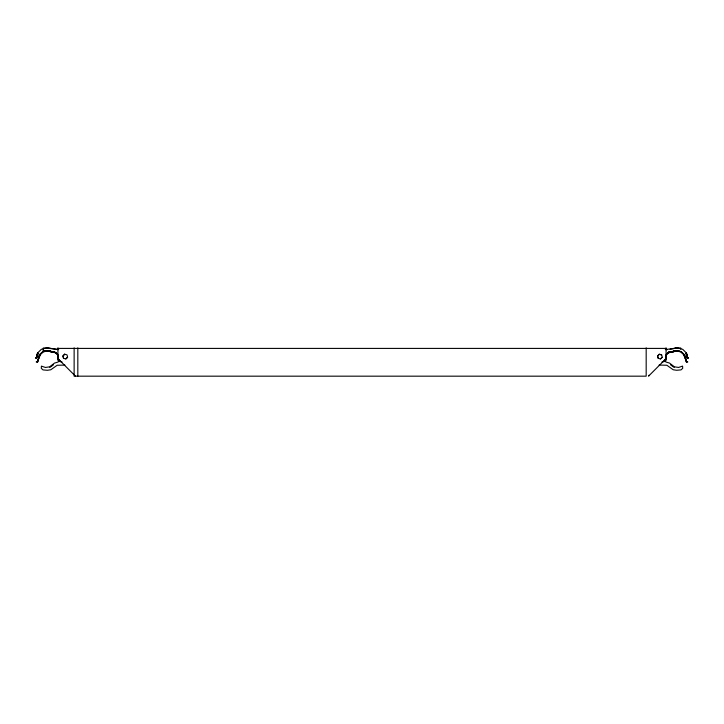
<?xml version="1.0" encoding="UTF-8"?>
<svg xmlns="http://www.w3.org/2000/svg" width="724" height="724" viewBox="0 0 724 724"><rect width="100%" height="100%" fill="white"/><g stroke="black" fill="none" stroke-linecap="round" stroke-linejoin="round"><path stroke-width="1.09" d="M684.415 354.986L681.139 352.081L677.275 351.049L671.555 351.728L667.718 352.923L666.234 355.222L665.908 358.923L664.478 359.738M37.621 361.837L39.304 354.724L42.653 351.71L45.675 350.896M37.567 353.068L36.2 358.145L37.232 356.579M38.309 358.552L39.585 354.986L42.87 352.081L46.725 351.049L49.929 351.43M39.856 354.47L37.259 361.909L36.2 361.909L37.847 361.837M40.236 354.688L37.431 361.909L40.236 354.688L42.825 352.09M664.949 359.846L664.026 360.769M37.377 356.552L36.209 358.217L37.494 353.104L41.286 349.348L46.363 347.982L58.671 349.538M666.234 355.222L667.962 352.869L674.949 350.678M648.523 376.172L665.537 359.149A1.846 1.846 0 0 0 666.08 357.846L666.08 347.828M64.698 354.289L62.988 355.927L63.558 358.226M65.83 358.887L67.531 357.249M660.487 358.887L662.189 357.249L661.7 354.878L659.329 354.199L657.555 355.9L658.143 358.299L660.505 358.977L662.288 357.276M49.838 367.421L53.404 364.86M679.655 351.04L674.668 351.231L667.962 352.869L677.329 350.633L681.393 351.719L684.144 354.47L686.741 361.909L687.8 361.909L686.153 361.837M674.668 351.231L668.75 352.597M669.32 352.027L671.293 351.602M670.053 349.285L676.397 347.982L680.714 347.982L680.714 349.185M669.718 352.054L672.252 351.511M668.958 351.936L671.112 351.556M669.175 351.891L671.211 351.538M673.338 351.593L668.37 352.434L677.275 351.049L668.152 352.434M58.182 362L54.481 363.104L49.594 366.842L45.422 367.466L41.422 366.118L41.286 368.326L43.024 369.91L47.341 370.29L50.789 369.774L57.133 365.276L64.925 365.077M673.266 351.185L676.307 350.769M665.329 349.538L677.637 347.982L682.759 349.348L686.506 353.104L687.791 358.217L686.624 356.552M672.795 348.579L677.646 347.982M665.718 349.647L667.483 349.592M57.92 348.407L666.08 348.407M43.286 350.624L49.051 350.678L56.038 352.869L57.766 355.222L58.092 358.923L59.522 359.738M62.047 362L58.499 361.312L57.82 359.846L57.82 354.244M661.953 362L665.501 361.312L666.18 359.846L666.18 354.244M659.075 365.059L666.867 365.258L673.211 369.756L676.659 370.272L680.976 369.892L682.714 368.308L682.578 366.1L678.578 367.448L674.406 366.824L669.519 363.086L665.818 361.982M58.282 349.647L50.019 348.253L43.286 347.982L43.286 351.04L49.332 351.231L56.038 352.869L54.173 352.289M47.657 350.733L49.621 350.932M50.771 351.529L52.698 351.801M46.354 347.982L51.205 348.579M55.25 352.597L49.332 351.231M47.694 350.769L50.734 351.185M50.662 351.593L55.63 352.434L46.716 351.049L52.743 351.927M51.748 351.511L53.44 351.873M661.627 354.95L659.356 354.289L657.645 355.927L658.216 358.226M51.775 351.538L53.25 352M53.811 352.154L56.282 352.923L57.766 355.222M59.974 360.769L59.051 359.846M670.596 364.842L674.171 367.412M681.175 352.09L683.764 354.688L686.569 361.909L683.764 354.688M75.477 376.172L58.463 359.149A1.846 1.846 0 0 1 57.92 357.846L57.92 347.828M686.768 356.579L687.8 358.145L686.433 353.068M684.741 355.882L685.691 358.552M685.013 355.665L685.981 358.498M686.117 359.611L686.379 361.837M648.985 375.249L648.985 375.711M646.179 347.828L646.179 376.172L74.129 376.172L74.129 347.828M77.821 347.828L77.821 376.172M37.91 353.393L36.2 358.145L37.91 353.393M37.965 353.375L36.209 358.217L37.965 353.375M64.671 354.199L62.898 355.9L63.486 358.299L65.848 358.977L67.631 357.276L67.042 354.878L64.671 354.199M687.791 358.217L686.035 353.375L687.791 358.217M687.8 358.145L686.09 353.393L687.8 358.145"/></g></svg>
